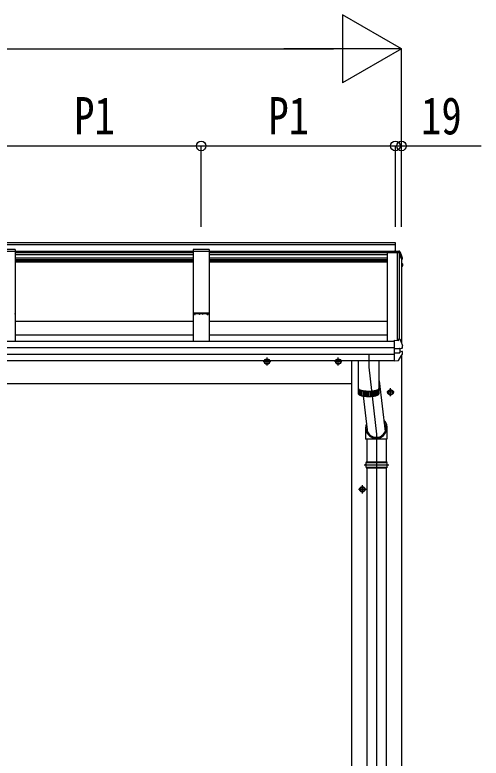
# Model space of a CAD drawing. Units: millimetres, scale not verified. Extents: x -14718 to 14718, y -10395 to 10395.
# Drawn here: x -5527 to -4087, y -5017 to -2719 of the extents above; entities that cross this region are included whole.
import ezdxf
from ezdxf.enums import TextEntityAlignment as Align

# ---------------------------------------------------------------- set-up
doc = ezdxf.new("R2010")
doc.units = ezdxf.units.MM
doc.header["$LTSCALE"] = 50
for name, color, linetype in [('0-4_YKK_12', 2, 'Continuous'), ('0-5_YKK_13', 4, 'Continuous'), ('0-6_YKK_A1', 4, 'Continuous'), ('0-7_YKK_D', 6, 'Continuous')]:
    doc.layers.add(name, color=color, linetype=linetype)
doc.styles.add('ＭＳ ゴシック', font='')
doc.styles.get('ＭＳ ゴシック').set_extended_font_data('MS Gothic')

msp = doc.modelspace()

# ---------------------------------------------------------------- linework, layer by layer
at = {"layer": '0-4_YKK_12'}
for p, q in [((-4332.82, -3709.43), (-4332.82, -3718.83)), ((-4434.32, -3769.8), (-4434.32, -3807.94)), ((-4434.32, -3807.94), (-4410.32, -4014.91)), ((-4410.32, -4014.91), (-4410.32, -6143.54))]:
    msp.add_line(p, q, dxfattribs=at)
at = {"layer": '0-5_YKK_13'}
for p, q in [((-4354.82, -3448.68), (-4354.82, -3448.68)), ((-4354.82, -3448.68), (-4354.82, -3451.11)), ((-4354.82, -3451.54), (-4354.82, -3451.11)), ((-4351.82, -3451.54), (-4354.82, -3451.54)), ((-4354.81, -3448.68), (-4340.66, -3449.45)), ((-4351.82, -3451.54), (-4351.82, -3454.77)), ((-4351.82, -3453.78), (-4340.98, -3454.39)), ((-4340.98, -3454.77), (-4351.82, -3454.77)), ((-4340.98, -3454.39), (-4340.62, -3451.91)), ((-4340.98, -3454.39), (-4340.98, -3454.81)), ((-4340.84, -3454.6), (-4340.62, -3453.11)), ((-4339.64, -3454.66), (-4340.84, -3454.6)), ((-4332.82, -3474.4), (-4332.25, -3474.29)), ((-4332.82, -3474.75), (-4332.25, -3474.64)), ((-4331.39, -3476), (-4332.82, -3476.28)), ((-4332.82, -3488.06), (-4331.68, -3488.2)), ((-4330.34, -3470.71), (-4330.34, -3474.73)), ((-4329.98, -3489.32), (-4329.97, -3489.38)), ((-4329.94, -3489.65), (-4329.94, -3493.7)), ((-4332.82, -3492.07), (-4330.99, -3492.43)), ((-4331.96, -3493.76), (-4332.82, -3493.6)), ((-4354.82, -3725.52), (-4354.82, -3725.2)), ((-4354.82, -3726.21), (-4354.82, -3725.52)), ((-4354.82, -3748.42), (-4354.82, -3726.21)), ((-4330.24, -3748.59), (-4330.24, -3742.09)), ((-4354.82, -3749.68), (-4354.82, -3748.42)), ((-4354.82, -3750.52), (-4354.82, -3749.68)), ((-4354.82, -3750.52), (-4340.02, -3750.61)), ((-4354.82, -3764.37), (-4354.82, -3750.52)), ((-4354.82, -3764.37), (-4340.02, -3764.17)), ((-4354.82, -3766.28), (-4354.82, -3764.37)), ((-4354.82, -3767.8), (-4354.82, -3766.28)), ((-4338.37, -3750.52), (-4331.99, -3749.73)), ((-4337.82, -3750.45), (-4337.82, -3764.25)), ((-4337.82, -3758.24), (-4330.58, -3759.64)), ((-4331.11, -3749.58), (-4331.12, -3749.58)), ((-4331.11, -3749.58), (-4331.04, -3749.57)), ((-4329.77, -3767.15), (-4329.77, -3760.62)), ((-4748.3, -3803.45), (-4748.3, -3778.44)), ((-4528.3, -3803.45), (-4528.3, -3778.44)), ((-4466.32, -3787.22), (-4466.32, -3873.99)), ((-4402.32, -3873.99), (-4402.32, -3787.22)), ((-4354.82, -3788.28), (-4354.82, -3767.8)), ((-4354.82, -3788.68), (-4354.82, -3788.28)), ((-4354.81, -3788.68), (-4343.23, -3788.05)), ((-4342.44, -3787.59), (-4342.45, -3787.61)), ((-4736.8, -3790.94), (-4759.8, -3790.94)), ((-4516.8, -3790.94), (-4539.8, -3790.94)), ((-4402.32, -3850.22), (-4383.7, -4007.5)), ((-4466.32, -3874.96), (-4466.32, -3890.41)), ((-4465.73, -3891.96), (-4465.73, -3876.51)), ((-4464.5, -3877.7), (-4464.5, -3893.15)), ((-4462.68, -3894.24), (-4462.68, -3878.79)), ((-4460.32, -3879.78), (-4460.32, -3895.24)), ((-4457.45, -3896.13), (-4457.45, -3880.68)), ((-4454.13, -3896.91), (-4454.13, -3881.46)), ((-4450.43, -3882.11), (-4450.43, -3897.56)), ((-4416.54, -3881.84), (-4416.54, -3897.29)), ((-4413.02, -3881.13), (-4413.02, -3896.59)), ((-4409.92, -3880.31), (-4409.92, -3895.77)), ((-4407.29, -3879.39), (-4407.29, -3894.84)), ((-4405.2, -3878.39), (-4405.2, -3893.84)), ((-4403.67, -3877.34), (-4403.67, -3892.79)), ((-4402.32, -3890.41), (-4402.32, -3874.96)), ((-4366.8, -3898.45), (-4366.8, -3873.44)), ((-4451.73, -3897.36), (-4439.33, -4002.1)), ((-4446.42, -3882.62), (-4446.42, -3898.08)), ((-4442.17, -3882.98), (-4442.17, -3898.44)), ((-4437.77, -3883.19), (-4437.77, -3898.64)), ((-4433.31, -3883.23), (-4433.31, -3898.69)), ((-4428.87, -3883.11), (-4428.87, -3898.57)), ((-4424.54, -3882.84), (-4424.54, -3898.29)), ((-4420.4, -3882.41), (-4420.4, -3897.87)), ((-4355.3, -3885.94), (-4378.3, -3885.94)), ((-4443.7, -3998.75), (-4443.7, -4030.34)), ((-4377.71, -3999.17), (-4377.71, -4030.34)), ((-4377.71, -4030.34), (-4443.7, -4030.34)), ((-4440.32, -4030.34), (-4440.32, -4101.34)), ((-4380.32, -4030.34), (-4380.32, -4101.34)), ((-4448.32, -4110.34), (-4372.32, -4110.34)), ((-4442.92, -4103.34), (-4377.71, -4103.34)), ((-4442.32, -4101.34), (-4378.32, -4101.34)), ((-4442.32, -4101.34), (-4442.32, -4103.34)), ((-4378.32, -4101.34), (-4378.32, -4103.34)), ((-4442.92, -4117.34), (-4377.71, -4117.34)), ((-4442.32, -4117.34), (-4442.32, -4119.34)), ((-4442.32, -4119.34), (-4378.32, -4119.34)), ((-4440.32, -4119.34), (-4440.32, -5116.36)), ((-4380.32, -4119.34), (-4380.32, -5116.36)), ((-4378.32, -4117.34), (-4378.32, -4119.34)), ((-4453.8, -4198.45), (-4453.8, -4173.44)), ((-4442.3, -4185.94), (-4465.3, -4185.94))]:
    msp.add_line(p, q, dxfattribs=at)
for points in [[(-4354.82, -3451.11), (-4340.62, -3451.91), (-4340.62, -3453.11), (-4339.5, -3453.17)], [(-4340.92, -3454.81), (-4340.84, -3454.25), (-4340.84, -3454.6)], [(-4338.01, -3450.66), (-4333.76, -3461.27), (-4330.42, -3470.22), (-4330.35, -3470.49), (-4330.35, -3470.55)], [(-4338.01, -3454.23), (-4337.01, -3456.72), (-4336.03, -3459.22), (-4335.06, -3461.72), (-4334.1, -3464.22), (-4333.16, -3466.73), (-4332.23, -3469.25), (-4331.32, -3471.77), (-4330.42, -3474.29)], [(-4330.35, -3470.55), (-4330.34, -3470.66), (-4330.34, -3470.71)], [(-4329.97, -3489.34), (-4329.95, -3489.51), (-4329.94, -3489.65)], [(-4330.11, -3494.34), (-4331.58, -3496.89), (-4332.82, -3499.01)], [(-4354.82, -3725.2), (-4340.82, -3725.88), (-4340.82, -3720.23), (-4339.05, -3720.33)], [(-4338.18, -3720.95), (-4337.14, -3723.53), (-4336.12, -3726.12), (-4335.11, -3728.71), (-4334.12, -3731.31), (-4333.14, -3733.91), (-4332.18, -3736.52), (-4331.23, -3739.13), (-4330.3, -3741.75)], [(-4330.3, -3741.75), (-4330.25, -3741.96), (-4330.24, -3742.09)], [(-4338.37, -3750.52), (-4338.61, -3750.55), (-4338.76, -3750.56)], [(-4333.59, -3749.81), (-4332.35, -3749.77), (-4331.12, -3749.58)], [(-4748.3, -3798.45), (-4754.8, -3794.7), (-4754.8, -3787.19), (-4748.3, -3783.44)], [(-4748.3, -3798.45), (-4741.8, -3794.7), (-4741.8, -3787.19), (-4748.3, -3783.44)], [(-4528.3, -3798.45), (-4534.8, -3794.7), (-4534.8, -3787.19), (-4528.3, -3783.44)], [(-4528.3, -3798.45), (-4521.8, -3794.7), (-4521.8, -3787.19), (-4528.3, -3783.44)], [(-4466.32, -3873.99), (-4466.31, -3874.13), (-4466.2, -3874.69), (-4465.95, -3875.25), (-4465.55, -3875.8), (-4465.01, -3876.34), (-4464.32, -3876.87), (-4463.5, -3877.39), (-4462.55, -3877.89), (-4461.47, -3878.37), (-4460.27, -3878.84), (-4458.94, -3879.28), (-4457.51, -3879.7), (-4455.97, -3880.09), (-4454.33, -3880.45), (-4452.6, -3880.79), (-4450.78, -3881.09), (-4448.89, -3881.36), (-4446.93, -3881.6), (-4444.92, -3881.81), (-4442.86, -3881.97), (-4440.76, -3882.1), (-4438.63, -3882.2), (-4436.48, -3882.26), (-4434.32, -3882.27)], [(-4466.26, -3874.47), (-4466.27, -3874.54), (-4466.31, -3875.1), (-4466.2, -3875.66), (-4465.95, -3876.21), (-4465.55, -3876.76), (-4465.01, -3877.3), (-4464.32, -3877.83), (-4463.5, -3878.35), (-4462.55, -3878.85), (-4461.47, -3879.34), (-4460.27, -3879.8), (-4458.94, -3880.25), (-4457.51, -3880.66), (-4455.97, -3881.06), (-4454.33, -3881.42), (-4452.6, -3881.76), (-4450.78, -3882.06), (-4448.89, -3882.33), (-4446.93, -3882.57), (-4444.92, -3882.77), (-4442.86, -3882.94), (-4440.76, -3883.07), (-4438.63, -3883.16), (-4436.48, -3883.22), (-4434.32, -3883.24)], [(-4464.61, -3876.66), (-4464.17, -3877.12), (-4463.53, -3877.64), (-4462.75, -3878.15), (-4461.84, -3878.65), (-4460.8, -3879.13), (-4459.64, -3879.58), (-4458.36, -3880.02), (-4456.97, -3880.43), (-4455.47, -3880.82), (-4453.88, -3881.18), (-4452.19, -3881.51), (-4450.42, -3881.81), (-4448.58, -3882.08), (-4446.67, -3882.32), (-4444.7, -3882.52), (-4442.68, -3882.68), (-4440.62, -3882.81), (-4438.54, -3882.91), (-4436.43, -3882.96), (-4434.32, -3882.98)], [(-4434.32, -3882.27), (-4432.15, -3882.26), (-4430, -3882.2), (-4427.87, -3882.1), (-4425.77, -3881.97), (-4423.71, -3881.81), (-4421.7, -3881.6), (-4419.74, -3881.36), (-4417.85, -3881.09), (-4416.03, -3880.79), (-4414.3, -3880.45), (-4412.66, -3880.09), (-4411.12, -3879.7), (-4409.69, -3879.28), (-4408.36, -3878.84), (-4407.16, -3878.37), (-4406.08, -3877.89), (-4405.13, -3877.39), (-4404.31, -3876.87), (-4403.63, -3876.34), (-4403.08, -3875.8), (-4402.68, -3875.25), (-4402.43, -3874.69), (-4402.32, -3874.13), (-4402.32, -3873.99)], [(-4434.32, -3883.24), (-4432.15, -3883.22), (-4430, -3883.16), (-4427.87, -3883.07), (-4425.77, -3882.94), (-4423.71, -3882.77), (-4421.7, -3882.57), (-4419.74, -3882.33), (-4417.85, -3882.06), (-4416.03, -3881.76), (-4414.3, -3881.42), (-4412.66, -3881.06), (-4411.12, -3880.66), (-4409.69, -3880.25), (-4408.36, -3879.8), (-4407.16, -3879.34), (-4406.08, -3878.85), (-4405.13, -3878.35), (-4404.31, -3877.83), (-4403.63, -3877.3), (-4403.08, -3876.76), (-4402.68, -3876.21), (-4402.43, -3875.66), (-4402.32, -3875.1), (-4402.36, -3874.54), (-4402.37, -3874.47)], [(-4434.32, -3882.98), (-4432.2, -3882.96), (-4430.09, -3882.91), (-4428.01, -3882.81), (-4425.95, -3882.68), (-4423.93, -3882.52), (-4421.96, -3882.32), (-4420.05, -3882.08), (-4418.21, -3881.81), (-4416.44, -3881.51), (-4414.75, -3881.18), (-4413.16, -3880.82), (-4411.66, -3880.43), (-4410.27, -3880.02), (-4408.99, -3879.58), (-4407.83, -3879.13), (-4406.79, -3878.65), (-4405.88, -3878.15), (-4405.11, -3877.64), (-4404.46, -3877.12), (-4404.02, -3876.66)], [(-4366.8, -3893.45), (-4373.3, -3889.7), (-4373.3, -3882.19), (-4366.8, -3878.44)], [(-4366.8, -3893.45), (-4360.3, -3889.7), (-4360.3, -3882.19), (-4366.8, -3878.44)], [(-4466.32, -3890.41), (-4466.31, -3890.55), (-4466.2, -3891.11), (-4465.95, -3891.67), (-4465.55, -3892.22), (-4465.01, -3892.76), (-4464.32, -3893.29), (-4463.5, -3893.81), (-4462.55, -3894.31), (-4461.47, -3894.79), (-4460.27, -3895.26), (-4458.94, -3895.7), (-4457.51, -3896.12), (-4455.97, -3896.51), (-4454.33, -3896.88), (-4452.6, -3897.21), (-4450.78, -3897.51), (-4448.89, -3897.79), (-4446.93, -3898.02), (-4444.92, -3898.23), (-4442.86, -3898.39), (-4440.76, -3898.53), (-4438.63, -3898.62), (-4436.48, -3898.68), (-4434.32, -3898.69)], [(-4434.32, -3898.69), (-4432.15, -3898.68), (-4430, -3898.62), (-4427.87, -3898.53), (-4425.77, -3898.39), (-4423.71, -3898.23), (-4421.7, -3898.02), (-4419.74, -3897.79), (-4417.85, -3897.51), (-4416.03, -3897.21), (-4414.3, -3896.88), (-4412.66, -3896.51), (-4411.12, -3896.12), (-4409.69, -3895.7), (-4408.36, -3895.26), (-4407.16, -3894.79), (-4406.08, -3894.31), (-4405.13, -3893.81), (-4404.31, -3893.29), (-4403.63, -3892.76), (-4403.08, -3892.22), (-4402.68, -3891.67), (-4402.43, -3891.11), (-4402.32, -3890.55), (-4402.32, -3890.41)], [(-4453.8, -4193.45), (-4460.3, -4189.7), (-4460.3, -4182.19), (-4453.8, -4178.44)], [(-4453.8, -4193.45), (-4447.3, -4189.7), (-4447.3, -4182.19), (-4453.8, -4178.44)]]:
    msp.add_lwpolyline(points, dxfattribs=at)
for centre, radius in [((-4748.3, -3790.94), 8.5), ((-4748.3, -3790.94), 7.7), ((-4748.3, -3790.94), 6.5), ((-4528.3, -3790.94), 8.5), ((-4528.3, -3790.94), 7.7), ((-4528.3, -3790.94), 6.5), ((-4366.8, -3885.94), 8.5), ((-4366.8, -3885.94), 7.7), ((-4366.8, -3885.94), 6.5), ((-4453.8, -4185.94), 8.5), ((-4453.8, -4185.94), 7.7), ((-4453.8, -4185.94), 6.5)]:
    msp.add_circle(centre, radius, dxfattribs=at)
for centre, radius, start, end in [((-4340.24, -3452.04), 2.62, 31.83445, 99.24), ((-4339.66, -3454.96), 0.3, 21.99494, 87.04231), ((-4339.59, -3454.87), 1.7, 22.00225, 87.0423), ((-4801.75, -3641.22), 498.52, 19.56907, 21.95354), ((-4332.31, -3474), 0.3, 280.95393, 327.06409), ((-4332.31, -3474.35), 0.299, 280.88931, 19.51522), ((-4331.69, -3490.53), 2.32, 60.30373, 87.34859), ((-4331.64, -3474.73), 1.3, 280.88938, 19.44863), ((-4331.24, -3489.61), 1.3, 10.02543, 80.23195), ((-4764.58, -3245.44), 499.04, 329.90411, 330.14673), ((-4764.58, -3245.79), 499.04, 329.90411, 330.14673), ((-4332.02, -3494.06), 0.299, 330.19129, 79.12168), ((-4331.24, -3493.7), 1.3, 330.27138, 79.1216), ((-4339.1, -3721.32), 1, 22.05378, 87.04045), ((-4337.47, -3747.89), 16.37, 265.48312, 268.58725), ((-4331.24, -3748.59), 1, 281.45361, 0), ((-4330.77, -3760.62), 0.998, 0.05121, 79.086), ((-4330.77, -3767.15), 1, 329.32149, 0), ((-4343.28, -3787.05), 1, 273.10735, 326.38063), ((-4724.72, -3533.44), 459.05, 326.38357, 329.32444), ((-4416.07, -4110.34), 27.75, 165.38919, 194.61079), ((-4404.57, -4110.34), 27.75, 0, 14.61083), ((-4404.57, -4110.34), 27.75, 345.38917, 0)]:
    msp.add_arc(centre, radius, start, end, dxfattribs=at)
for centre, major_axis, ratio, start_param, end_param in [((-4338.66, -3743), (9.96, 2.12), 0.734427, 4.4222801, 4.5475838), ((-4338.66, -3771.77), (-9.97, 1.96), 0.736539, 4.8664216, 4.9917253), ((-4338.82, -3764.05), (-1, 0.195), 0.067217, 2.8005545, 3.1546872), ((-4410.7, -3995.66), (-33, -3.09), 0.972144, 5.8130325, 10.1446735), ((-4410.64, -3995.66), (-2.75, 29.4), 0.995638, 1.5707963, 5.2670759)]:
    msp.add_ellipse(centre, major_axis=major_axis, ratio=ratio, start_param=start_param, end_param=end_param, dxfattribs=at)
at = {"layer": '0-6_YKK_A1'}
for p, q in [((-4351.82, -3424.44), (-9751.82, -3424.44)), ((-4351.82, -3429.73), (-9751.82, -3429.73)), ((-5526.82, -3445.09), (-5576.82, -3445.09)), ((-5526.82, -3445.09), (-5576.82, -3445.09)), ((-5526.82, -3445.09), (-5526.82, -3728.23)), ((-5526.82, -3445.09), (-5526.82, -3728.23)), ((-4926.82, -3445.09), (-4976.82, -3445.09)), ((-4976.82, -3445.09), (-4976.82, -3728.23)), ((-4926.82, -3445.09), (-4926.82, -3728.23)), ((-4351.82, -3448.84), (-4351.82, -3424.44)), ((-9751.82, -3450.28), (-4354.82, -3450.28)), ((-5526.82, -3453.2), (-4976.82, -3453.2)), ((-5526.82, -3459.27), (-4976.82, -3459.27)), ((-5526.82, -3460.25), (-4976.82, -3460.25)), ((-4926.82, -3453.2), (-4351.82, -3453.2)), ((-4926.82, -3459.27), (-4376.82, -3459.27)), ((-4926.82, -3460.25), (-4376.82, -3460.25)), ((-4376.82, -3453.2), (-4376.82, -3728.23)), ((-4339.94, -3454.81), (-4376.82, -3454.81)), ((-4351.82, -3454.34), (-4351.82, -3451.28)), ((-4345.52, -3725.65), (-4345.52, -3454.81)), ((-4332.82, -3473.37), (-4339.94, -3454.81)), ((-4339.82, -3455.13), (-4339.82, -3720.29)), ((-5526.82, -3470.28), (-4976.82, -3470.28)), ((-5526.82, -3475.14), (-4976.82, -3475.14)), ((-5526.82, -3476.67), (-4976.82, -3476.67)), ((-5526.82, -3478.64), (-4976.82, -3478.64)), ((-5526.82, -3482.41), (-4976.82, -3482.41)), ((-4926.82, -3470.28), (-4376.82, -3470.28)), ((-4926.82, -3475.14), (-4376.82, -3475.14)), ((-4926.82, -3476.67), (-4376.82, -3476.67)), ((-4926.82, -3478.64), (-4376.82, -3478.64)), ((-4926.82, -3482.41), (-4376.82, -3482.41)), ((-4332.82, -3473.37), (-4332.82, -3734.8)), ((-5526.82, -3644.56), (-5526.82, -3642.54)), ((-4976.82, -3642.54), (-4976.82, -3644.56)), ((-4975.92, -3644.36), (-4975.92, -3642.76)), ((-4975.82, -3645.56), (-4974.87, -3645.56)), ((-4975.62, -3642.46), (-4971.02, -3642.46)), ((-4974.87, -3644.66), (-4975.62, -3644.66)), ((-4974.57, -3645.26), (-4974.57, -3644.96)), ((-4972.07, -3644.96), (-4972.07, -3645.26)), ((-4971.02, -3644.66), (-4971.77, -3644.66)), ((-4971.77, -3645.56), (-4970.82, -3645.56)), ((-4970.72, -3642.76), (-4970.72, -3644.36)), ((-4969.82, -3644.56), (-4969.82, -3642.86)), ((-4969.52, -3642.56), (-4957.72, -3642.56)), ((-4957.22, -3643.06), (-4957.22, -3644.61)), ((-4956.32, -3644.61), (-4956.32, -3642.86)), ((-4956.02, -3642.56), (-4947.62, -3642.56)), ((-4947.32, -3642.86), (-4947.32, -3644.61)), ((-4946.42, -3644.61), (-4946.42, -3643.06)), ((-4945.92, -3642.56), (-4934.12, -3642.56)), ((-4927.8, -3641.54), (-4941.78, -3641.36)), ((-4933.82, -3642.86), (-4933.82, -3644.56)), ((-4932.92, -3644.36), (-4932.92, -3642.76)), ((-4932.82, -3645.56), (-4931.87, -3645.56)), ((-4932.62, -3642.46), (-4928.02, -3642.46)), ((-4931.87, -3644.66), (-4932.62, -3644.66)), ((-4931.57, -3645.26), (-4931.57, -3644.96)), ((-4929.07, -3644.96), (-4929.07, -3645.26)), ((-4928.02, -3644.66), (-4928.77, -3644.66)), ((-4928.77, -3645.56), (-4927.82, -3645.56)), ((-4927.72, -3642.76), (-4927.72, -3644.36)), ((-4926.82, -3644.56), (-4926.82, -3642.54)), ((-5526.82, -3665.69), (-4976.82, -3665.69)), ((-4926.82, -3665.69), (-4376.82, -3665.69)), ((-5526.82, -3708.21), (-4976.82, -3708.21)), ((-4926.82, -3708.21), (-4376.82, -3708.21)), ((-9748.82, -3728.23), (-4354.82, -3728.23)), ((-4332.82, -3733.85), (-4332.82, -3734.8)), ((-9748.82, -3747.76), (-4354.82, -3747.76)), ((-9748.82, -3767.86), (-4354.82, -3767.86)), ((-9748.82, -3787.22), (-4354.82, -3787.22)), ((-4487.32, -3787.22), (-4487.32, -6358.65)), ((-4333.32, -3773.3), (-4333.32, -6358.65)), ((-9616.32, -3858.64), (-4487.32, -3858.64))]:
    msp.add_line(p, q, dxfattribs=at)
msp.add_lwpolyline([(-4941.78, -3641.36), (-4961.85, -3641.36), (-4975.83, -3641.54)], dxfattribs=at)
for centre, radius, start, end in [((-5527.82, -3644.56), 1, 270, 0), ((-5527.82, -3642.54), 1, 0, 89.23428), ((-4975.82, -3642.54), 1, 90.76383, 180), ((-4975.82, -3644.56), 1, 179.99977, 269.99977), ((-4975.62, -3642.76), 0.3, 90, 180.00874), ((-4975.62, -3644.36), 0.3, 180.00874, 269.99709), ((-4974.87, -3644.96), 0.3, 359.98454, 89.99911), ((-4974.87, -3645.26), 0.3, 269.99708, 359.98543), ((-4971.77, -3644.96), 0.3, 90.00291, 180.00291), ((-4971.77, -3645.26), 0.3, 180.00291, 270), ((-4971.02, -3642.76), 0.3, 359.99709, 90), ((-4971.02, -3644.36), 0.3, 269.99709, 359.99709), ((-4970.82, -3644.56), 1, 270, 0), ((-4969.52, -3642.86), 0.3, 90, 180), ((-4957.72, -3643.06), 0.5, 0, 90), ((-4956.77, -3644.61), 0.45, 180, 0), ((-4956.02, -3642.86), 0.3, 90, 180), ((-4947.62, -3642.86), 0.3, 359.9976, 90.00051), ((-4946.87, -3644.61), 0.45, 180, 0), ((-4945.92, -3643.06), 0.5, 90, 180), ((-4934.12, -3642.86), 0.3, 359.99709, 90), ((-4932.82, -3644.56), 1, 180, 270), ((-4932.62, -3642.76), 0.3, 90, 180), ((-4932.62, -3644.36), 0.3, 180, 269.99709), ((-4931.87, -3644.96), 0.3, 359.99854, 90.00146), ((-4931.87, -3645.26), 0.3, 270, 0), ((-4928.77, -3644.96), 0.3, 90.00291, 180.00291), ((-4928.77, -3645.26), 0.3, 180.00291, 270), ((-4928.02, -3642.76), 0.3, 359.99709, 90), ((-4928.02, -3644.36), 0.3, 269.99709, 359.99709), ((-4927.82, -3644.56), 1, 270, 0), ((-4927.82, -3642.54), 1, 0, 89.23428)]:
    msp.add_arc(centre, radius, start, end, dxfattribs=at)
at = {"layer": '0-7_YKK_D'}
for p, q in [((-4332.82, -2824.44), (-4514.68, -2719.44)), ((-4514.68, -2719.44), (-4514.68, -2929.44)), ((-9560.82, -2824.44), (-4542.82, -2824.44)), ((-4332.82, -2824.44), (-4696.55, -2824.44)), ((-4332.82, -2824.44), (-4514.68, -2929.44)), ((-4332.82, -3374.44), (-4332.82, -2823.44)), ((-4951.82, -3374.44), (-4951.82, -3123.44)), ((-4951.82, -3374.44), (-4951.82, -3123.44)), ((-4351.82, -3374.44), (-4351.82, -3123.44)), ((-4351.82, -3374.44), (-4351.82, -3123.44)), ((-4332.82, -3374.44), (-4332.82, -3123.44)), ((-5551.82, -3124.44), (-4951.82, -3124.44)), ((-4951.82, -3124.44), (-4351.82, -3124.44))]:
    msp.add_line(p, q, dxfattribs=at)
msp.add_lwpolyline([(-4351.82, -3124.44), (-4332.82, -3124.44), (-4086.92, -3124.44)], dxfattribs=at)
for centre in [(-4951.82, -3124.44), (-4951.82, -3124.44), (-4351.82, -3124.44), (-4351.82, -3124.44), (-4332.82, -3124.44)]:
    msp.add_circle(centre, 14.88, dxfattribs=at)

# ---------------------------------------------------------------- texts
at = {"layer": '0-7_YKK_D', "style": 'ＭＳ ゴシック', "width": 0.8}
for s, p in [('P1', (-5344.22, -3123.64)), ('P1', (-4744.22, -3123.64)), ('19', (-4272.52, -3123.64))]:
    msp.add_text(s, height=115.5, dxfattribs=at).set_placement(p, align=Align.BOTTOM_LEFT)

doc.saveas('drawing.dxf')
